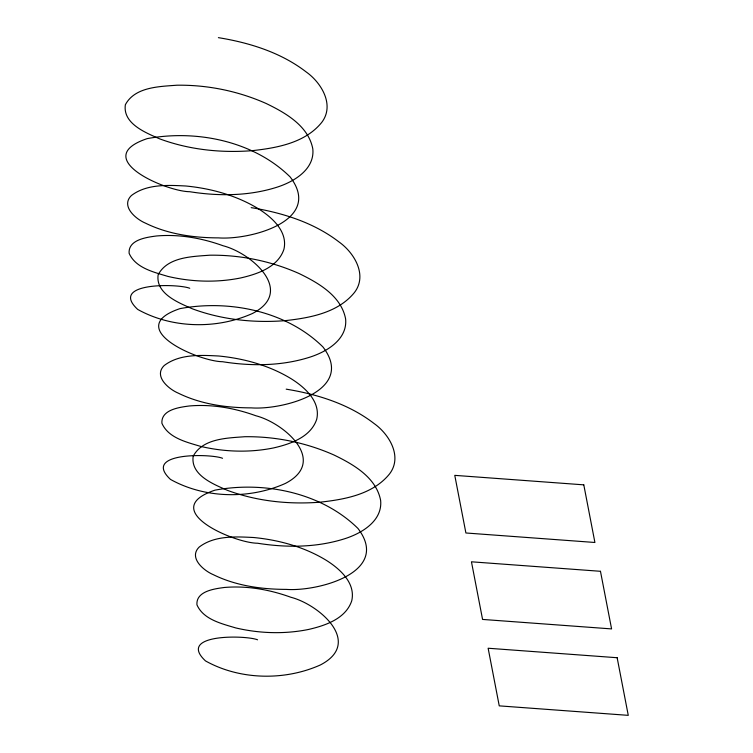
<?xml version="1.0" encoding="UTF-8"?>
<svg xmlns="http://www.w3.org/2000/svg" width="753" height="753" viewBox="0 0 753 753"><rect width="100%" height="100%" fill="white"/><g stroke="black" fill="none" stroke-linecap="round" stroke-linejoin="round"><path stroke-width="1.13" d="M218.389 37.65C249.525 42.714 280.944 52.475 306.207 71.968C321.399 82.708 334.944 105.109 321.729 122.41C305.172 142.919 276.906 147.974 252.123 150.675C220.996 153.094 189.088 149.753 159.721 138.872C145.687 132.726 122.598 123.643 125.356 104.733C134.862 86.887 159.203 86.576 176.927 85.211C207.499 84.797 238.193 91.066 266.138 103.481C285.538 112.865 308.495 125.911 312.824 148.972C314.858 169.736 293.284 182.16 276.2 187.441C248.311 196.138 218.332 196.288 189.671 191.704C166.037 191.563 88.948 158.205 147.174 138.627C196.486 129.46 253.714 141.046 290.159 176.955C323.752 221.034 249.638 240.207 218.521 237.882C193.625 237.826 168.07 234.268 145.536 223.17C135.804 219.114 120.527 206.162 131.37 195.554C146.666 183.883 167.655 185.078 185.869 186C211.207 188.457 236.508 195.432 258.364 208.75C271.908 217.222 288.032 231.463 283.928 249.281C277.942 267.259 257.46 274.092 240.715 277.942C216.704 282.799 191.629 281.999 167.825 276.389C153.828 272.144 135.578 268.04 129.121 253.309C128.104 239.699 146.496 237.299 156.539 235.971C179.073 234.014 201.879 238.08 223.057 245.751C251.398 253.008 295.505 291.195 252.566 313.436C216.845 329.438 172.023 328.6 137.686 309.408C108.357 282.064 178.207 283.57 189.756 288.286M251.182 207.64C282.319 212.713 313.737 222.474 339.01 241.958C354.192 252.707 367.737 275.099 354.522 292.409C337.975 312.919 309.709 317.964 284.926 320.674C253.789 323.084 221.89 319.743 192.514 308.862C178.489 302.715 155.391 293.632 158.149 274.732C167.655 256.877 191.996 256.566 209.72 255.201C240.292 254.796 270.995 261.065 298.932 273.471C318.331 282.855 341.297 295.91 345.618 318.961C347.651 339.735 326.087 352.15 308.994 357.43C281.104 366.127 251.126 366.278 222.474 361.704C198.83 361.553 121.741 328.195 179.967 308.626C229.279 299.449 286.507 311.045 322.952 346.954C356.546 391.023 282.431 410.206 251.323 407.872C226.418 407.815 200.872 404.257 178.329 393.17C168.606 389.103 153.32 376.152 164.173 365.553C179.459 353.882 200.449 355.068 218.662 356C244.01 358.447 269.31 365.421 291.157 378.74C304.711 387.211 320.825 401.453 316.721 419.27C310.744 437.248 290.253 444.091 273.508 447.941C249.497 452.798 224.422 451.988 200.618 446.388C186.622 442.133 168.371 438.039 161.914 423.299C160.897 409.698 179.289 407.288 189.332 405.971C211.866 404.013 234.672 408.07 255.851 415.75C284.201 423.007 328.299 461.194 285.368 483.435C249.638 499.427 204.816 498.59 170.479 479.407C141.15 452.054 211.009 453.56 222.549 458.285M286.196 389.16C317.342 394.224 348.761 403.994 374.025 423.478C389.216 434.227 402.761 456.619 389.546 473.919C372.989 494.439 344.723 499.484 319.94 502.195C288.813 504.604 256.905 501.263 227.528 490.382C213.504 484.235 190.415 475.152 193.173 456.252C202.679 438.397 227.02 438.086 244.744 436.721C275.306 436.307 306.01 442.585 333.956 454.991C353.355 464.375 376.312 477.421 380.642 500.481C382.675 521.255 361.101 533.67 344.017 538.95C316.128 547.647 286.149 547.798 257.488 543.224C233.844 543.073 156.765 509.715 214.982 490.147C264.303 480.969 321.531 492.566 357.976 528.465C391.569 572.544 317.455 591.726 286.338 589.392C261.442 589.335 235.887 585.778 213.353 574.69C203.621 570.623 188.344 557.672 199.187 547.064C214.483 535.392 235.473 536.588 253.686 537.52C279.024 539.967 304.325 546.942 326.181 560.26C339.725 568.731 355.849 582.973 351.745 600.79C345.759 618.768 325.277 625.602 308.532 629.461C284.521 634.318 259.446 633.508 235.633 627.898C221.646 623.653 203.395 619.55 196.938 604.819C195.912 591.209 214.313 588.808 224.347 587.481C246.89 585.533 269.696 589.59 290.874 597.27C319.216 604.527 363.313 642.714 320.383 664.955C284.662 680.947 239.84 680.11 205.503 660.918C176.164 633.574 246.024 635.08 257.573 639.805M583.791 484.847L454.774 475.359L465.9 532.983L594.908 542.48L583.791 484.847M600.47 571.292L471.453 561.804L482.569 619.427L611.587 628.915L600.47 571.292M617.149 657.727L488.132 648.239L499.248 705.862L628.266 715.35L617.149 657.727"/></g></svg>
